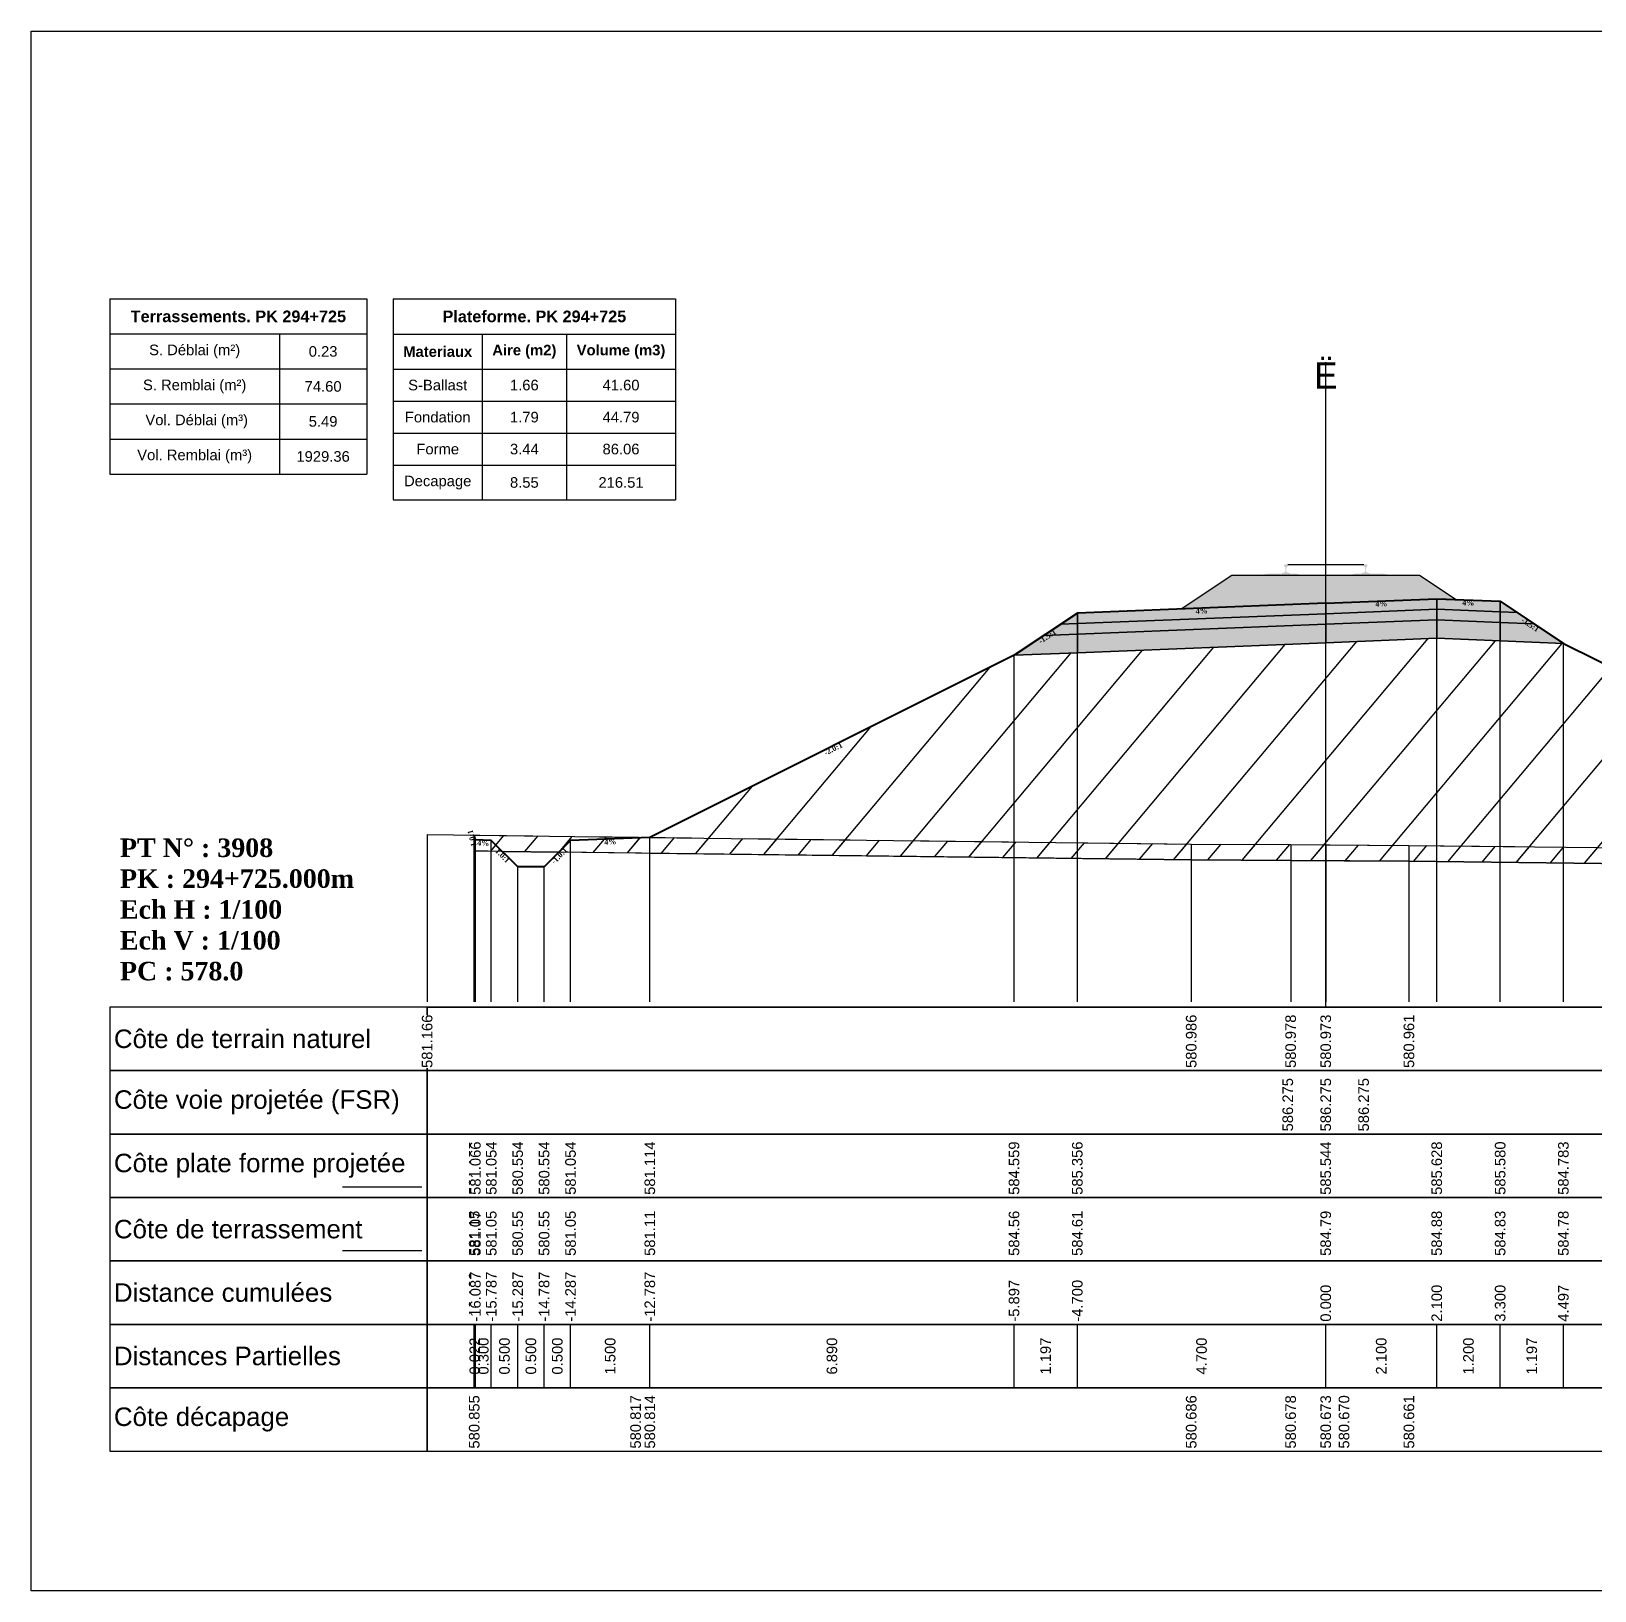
# Model space of a CAD drawing. Header units: millimetres. Extents: x 2762 to 3076, y 916 to 3305.
# Drawn here: x 2797.56 to 2827.14, y 3053.65 to 3083.15 of the extents above; entities that cross this region are included whole.
import ezdxf

# ---------------------------------------------------------------- set-up
doc = ezdxf.new("R2010")
doc.units = ezdxf.units.MM
doc.header["$LTSCALE"] = 2
doc.linetypes.add('CACHE', pattern=[9.525, 6.35, -3.175])
doc.linetypes.add('DASHED', pattern=[0.75, 0.5, -0.25])
for name, color, linetype in [('C-ANNO-TABL', 1, 'Continuous'), ('C-ANNO-TABL-TEXT', 150, 'Continuous'), ('C-ANNO-TABL-TITL', 150, 'Continuous'), ('C-ANNO-TABL-TTBL', 5, 'Continuous'), ('C-ROAD-CORR', 5, 'Continuous'), ('C-ROAD-SCTN', 7, 'Continuous')]:
    doc.layers.add(name, color=color, linetype=linetype)
doc.styles.add('ARIAL', font='arial.ttf')
doc.styles.add('C3D_Etiquette', font='romans.shx')
doc.styles.add('C3D_Profil_Travers', font='romans.shx')
doc.styles.get("Standard").update_dxf_attribs({"font": 'arial.ttf'})

msp = doc.modelspace()

# ---------------------------------------------------------------- hatches: boundary and pattern name
at = {"linetype": 'Continuous', "lineweight": -3}
h = msp.add_hatch(dxfattribs=at)
h.set_pattern_fill('GRAVEL', color=252, scale=0.009, style=0)
h.set_pattern_definition([(228.0128, (2819.486781, 3072.447528), (-1.8288, -2.0574), [0.030755, -3.0447435]), (184.96974, (2819.466207, 3072.424668), (2.743199999, 0.228600013), [0.0527764, -5.2248644]), (132.51045, (2819.413629, 3072.420096), (2.286, -2.5146), [0.0372133, -3.684125]), (267.2737, (2819.324475, 3072.362946), (0.2286, 4.572), [0.0480604, -4.7579794]), (292.83365, (2819.322189, 3072.31494), (-1.143, 2.7432), [0.047127, -4.6655827]), (357.2737, (2819.340477, 3072.271506), (-4.572, 0.2286), [0.0480604, -4.7579794]), (37.69424, (2819.388483, 3072.26922), (-2.9718, -2.286), [0.0635574, -6.2921804]), (72.25533, (2819.438775, 3072.308082), (1.6002, 5.0292), [0.0600048, -5.940473]), (121.42957, (2819.457063, 3072.365232), (-1.8288, 2.9718), [0.048223, -4.774099]), (175.23636, (2819.431917, 3072.40638), (2.5146, -0.2286), [0.055054, -2.697654]), (222.39744, (2819.377053, 3072.4109516), (-2.7432, -2.5146), [0.071197, -7.0485095]), (138.81407, (2819.55079, 3072.36066), (-1.6002, 1.3716), [0.0243004, -2.405751]), (171.46923, (2819.532501, 3072.376662), (2.9718, -0.4572), [0.0462314, -4.5769175]), (225, (2819.48678, 3072.38352), (-3e-17, -0.2286), [0.032329, -0.29096]), (203.1986, (2819.47078, 3072.410952), (1.143, 0.4572), [0.01741, -1.723556]), (291.8014, (2819.454777, 3072.404094), (-0.2286, 0.6858), [0.024621, -1.206428]), (30.9638, (2819.46392, 3072.381234), (0.6858, 0.4572), [0.039989, -1.292967]), (161.565, (2819.49821, 3072.40181), (0.4572, -0.2286), [0.028916, -0.693981]), (16.38954, (2819.322189, 3072.404094), (2.286, 0.6858), [0.040508, -4.0102944]), (70.34618, (2819.361051, 3072.415524), (-0.9144, -2.5146), [0.033984, -3.3643994]), (293.1986, (2819.49821, 3072.447528), (-0.4572, 1.143), [0.034819, -1.7061465]), (343.61046, (2819.511927, 3072.415524), (-2.286, 0.6858), [0.040508, -4.0102944]), (339.44395, (2819.32219, 3072.262362), (-1.143, 0.4572), [0.039063, -1.914096]), (294.77514, (2819.358765, 3072.248646), (-1.143, 2.5146), [0.0327305, -3.2403234]), (66.8014, (2819.500497, 3072.218928), (0.4572, 1.143), [0.034819, -1.7061465]), (17.35402, (2819.514213, 3072.250932), (-2.9718, -0.9144), [0.0383204, -3.793714]), (69.44395, (2819.388483, 3072.218928), (-0.4572, -1.143), [0.0195316, -1.933628]), (101.3099, (2819.48678, 3072.218928), (-0.2286, 0.9144), [0.011656, -1.1539795]), (165.9638, (2819.484495, 3072.23036), (0.6858, -0.2286), [0.047127, -0.895415]), (186.009, (2819.438775, 3072.241788), (2.286, 0.2286), [0.043674, -4.323723]), (303.69, (2819.46392, 3072.36066), (-0.2286, 0.4572), [0.032969, -0.79126]), (353.15723, (2819.482209, 3072.333228), (3.8862, -0.4572), [0.05756, -5.698441]), (60.9454, (2819.53936, 3072.32637), (-0.9144, -1.6002), [0.023536, -2.330045]), (90, (2819.5508, 3072.34694), (-0.2286, 0.2286), [0.013716, -0.214884]), (120.25644, (2819.434203, 3072.248646), (0.9144, -1.6002), [0.031758, -3.1440547]), (48.0128, (2819.418201, 3072.276078), (1.8288, 2.0574), [0.06151, -3.0139886]), (0, (2819.45935, 3072.3218), (0.2286, 0.2286), [0.059436, -0.169164]), (325.30485, (2819.518785, 3072.321798), (2.286, -1.6002), [0.036145, -3.5783385]), (254.0546, (2819.548503, 3072.301224), (-0.2286, -0.9144), [0.033285, -1.6309485]), (207.64598, (2819.539359, 3072.26922), (-4.3434, -2.286), [0.054193, -5.365122]), (175.42608, (2819.491353, 3072.244074), (-2.9718, 0.2286), [0.0573327, -5.675926])])
h.paths.add_polyline_path([(2819.322, 3072.219), (2820.28, 3072.857), (2823.83, 3072.857), (2824.519, 3072.398), (2824.155, 3072.412)])
msp.add_hatch(color=254, dxfattribs=at).paths.add_polyline_path([(2820.837, 3072.676), (2820.837, 3072.861), (2820.952, 3072.882), (2821.3, 3072.882), (2821.3, 3072.887), (2821.226, 3072.887), (2821.226, 3072.897), (2821.227, 3072.898), (2821.229, 3072.899), (2821.23, 3072.899), (2821.25, 3072.901), (2821.253, 3072.901), (2821.256, 3072.902), (2821.284, 3072.913), (2821.287, 3072.914), (2821.288, 3072.915), (2821.289, 3072.917), (2821.29, 3072.921), (2821.291, 3072.928), (2821.292, 3072.937), (2821.293, 3072.948), (2821.293, 3072.971), (2821.292, 3072.987), (2821.292, 3072.994), (2821.291, 3073), (2821.29, 3073.004), (2821.29, 3073.006), (2821.289, 3073.009), (2821.288, 3073.011), (2821.287, 3073.013), (2821.286, 3073.014), (2821.285, 3073.015), (2821.269, 3073.02), (2821.267, 3073.022), (2821.266, 3073.023), (2821.265, 3073.024), (2821.265, 3073.027), (2821.265, 3073.045), (2821.266, 3073.049), (2821.267, 3073.052), (2821.269, 3073.054), (2821.271, 3073.055), (2821.274, 3073.057), (2821.275, 3073.057), (2821.279, 3073.058), (2821.283, 3073.058), (2821.286, 3073.059), (2821.29, 3073.059), (2821.295, 3073.059), (2821.298, 3073.059), (2821.301, 3073.059), (2821.305, 3073.059), (2821.308, 3073.059), (2821.312, 3073.059), (2821.317, 3073.059), (2821.32, 3073.058), (2821.324, 3073.058), (2821.328, 3073.057), (2821.329, 3073.057), (2821.331, 3073.055), (2821.334, 3073.054), (2821.336, 3073.052), (2821.337, 3073.049), (2821.337, 3073.045), (2821.337, 3073.027), (2821.337, 3073.024), (2821.337, 3073.023), (2821.336, 3073.022), (2821.334, 3073.02), (2821.318, 3073.015), (2821.317, 3073.014), (2821.315, 3073.013), (2821.314, 3073.011), (2821.314, 3073.009), (2821.313, 3073.006), (2821.312, 3073.004), (2821.312, 3073), (2821.311, 3072.994), (2821.31, 3072.987), (2821.31, 3072.971), (2821.31, 3072.948), (2821.311, 3072.937), (2821.312, 3072.928), (2821.313, 3072.921), (2821.314, 3072.917), (2821.315, 3072.915), (2821.316, 3072.914), (2821.318, 3072.913), (2821.347, 3072.902), (2821.35, 3072.901), (2821.353, 3072.901), (2821.373, 3072.899), (2821.374, 3072.899), (2821.375, 3072.898), (2821.376, 3072.897), (2821.376, 3072.887), (2821.302, 3072.887), (2821.302, 3072.882), (2821.506, 3072.882), (2821.638, 3072.851), (2822.472, 3072.851), (2822.603, 3072.882), (2822.807, 3072.882), (2822.807, 3072.887), (2822.733, 3072.887), (2822.733, 3072.897), (2822.734, 3072.898), (2822.736, 3072.899), (2822.737, 3072.899), (2822.757, 3072.901), (2822.76, 3072.901), (2822.763, 3072.902), (2822.791, 3072.913), (2822.794, 3072.914), (2822.795, 3072.915), (2822.796, 3072.917), (2822.797, 3072.921), (2822.798, 3072.928), (2822.799, 3072.937), (2822.8, 3072.948), (2822.8, 3072.971), (2822.799, 3072.987), (2822.799, 3072.994), (2822.798, 3073), (2822.797, 3073.004), (2822.797, 3073.006), (2822.796, 3073.009), (2822.795, 3073.011), (2822.794, 3073.013), (2822.793, 3073.014), (2822.792, 3073.015), (2822.776, 3073.02), (2822.774, 3073.022), (2822.773, 3073.023), (2822.772, 3073.024), (2822.772, 3073.027), (2822.772, 3073.045), (2822.773, 3073.049), (2822.774, 3073.052), (2822.776, 3073.054), (2822.778, 3073.055), (2822.781, 3073.057), (2822.782, 3073.057), (2822.786, 3073.058), (2822.79, 3073.058), (2822.793, 3073.059), (2822.797, 3073.059), (2822.802, 3073.059), (2822.805, 3073.059), (2822.808, 3073.059), (2822.812, 3073.059), (2822.815, 3073.059), (2822.819, 3073.059), (2822.824, 3073.059), (2822.827, 3073.058), (2822.831, 3073.058), (2822.835, 3073.057), (2822.836, 3073.057), (2822.838, 3073.055), (2822.841, 3073.054), (2822.843, 3073.052), (2822.844, 3073.049), (2822.844, 3073.045), (2822.844, 3073.027), (2822.844, 3073.024), (2822.844, 3073.023), (2822.843, 3073.022), (2822.841, 3073.02), (2822.825, 3073.015), (2822.824, 3073.014), (2822.822, 3073.013), (2822.821, 3073.011), (2822.821, 3073.009), (2822.82, 3073.006), (2822.819, 3073.004), (2822.819, 3073), (2822.818, 3072.994), (2822.817, 3072.987), (2822.817, 3072.971), (2822.817, 3072.948), (2822.818, 3072.937), (2822.819, 3072.928), (2822.82, 3072.921), (2822.821, 3072.917), (2822.822, 3072.915), (2822.823, 3072.914), (2822.825, 3072.913), (2822.854, 3072.902), (2822.857, 3072.901), (2822.86, 3072.901), (2822.88, 3072.899), (2822.881, 3072.899), (2822.882, 3072.898), (2822.883, 3072.897), (2822.883, 3072.887), (2822.809, 3072.887), (2822.809, 3072.882), (2823.157, 3072.882), (2823.272, 3072.861), (2823.272, 3072.676)])
h = msp.add_hatch(color=11, dxfattribs=at)
h.paths.add_polyline_path([(2825.355, 3072.164), (2825.355, 3072.364), (2825.674, 3072.151)])
h.paths.add_polyline_path([(2824.155, 3072.212), (2824.155, 3072.412), (2825.355, 3072.364), (2825.355, 3072.164)])
h.paths.add_polyline_path([(2822.055, 3072.128), (2822.055, 3072.328), (2824.155, 3072.412), (2824.155, 3072.212)])
h.paths.add_polyline_path([(2817.355, 3071.94), (2817.355, 3072.14), (2822.055, 3072.328), (2822.055, 3072.128)])
h.paths.add_polyline_path([(2817.035, 3071.927), (2817.355, 3072.14), (2817.355, 3071.94)])
h = msp.add_hatch(color=83, dxfattribs=at)
h.paths.add_polyline_path([(2825.355, 3071.614), (2825.355, 3071.964), (2825.993, 3071.939), (2826.551, 3071.566)])
h.paths.add_polyline_path([(2824.155, 3071.662), (2824.155, 3072.012), (2825.355, 3071.964), (2825.355, 3071.614)])
h.paths.add_polyline_path([(2822.055, 3071.578), (2822.055, 3071.928), (2824.155, 3072.012), (2824.155, 3071.662)])
h.paths.add_polyline_path([(2817.355, 3071.39), (2817.355, 3071.74), (2822.055, 3071.928), (2822.055, 3071.578)])
h.paths.add_polyline_path([(2816.158, 3071.342), (2816.716, 3071.715), (2817.355, 3071.74), (2817.355, 3071.39)])
h = msp.add_hatch(color=30, dxfattribs=at)
h.paths.add_polyline_path([(2825.355, 3071.964), (2825.355, 3072.164), (2825.674, 3072.151), (2825.993, 3071.939)])
h.paths.add_polyline_path([(2824.155, 3072.012), (2824.155, 3072.212), (2825.355, 3072.164), (2825.355, 3071.964)])
h.paths.add_polyline_path([(2822.055, 3071.928), (2822.055, 3072.128), (2824.155, 3072.212), (2824.155, 3072.012)])
h.paths.add_polyline_path([(2817.355, 3071.74), (2817.355, 3071.94), (2822.055, 3072.128), (2822.055, 3071.928)])
h.paths.add_polyline_path([(2816.716, 3071.715), (2817.035, 3071.927), (2817.355, 3071.94), (2817.355, 3071.74)])
h = msp.add_hatch(dxfattribs=at)
h.set_pattern_fill('_U', color=3, angle=50, style=0, pattern_type=0)
h.set_pattern_definition([(50, (2807.5494, 3067.6188), (-0.766044, 0.642788), [])])
h.paths.add_polyline_path([(2807.549, 3067.619), (2807.768, 3067.837), (2809.268, 3067.897), (2816.158, 3071.342), (2824.155, 3071.662), (2826.551, 3071.566), (2834.449, 3067.618), (2834.449, 3067.318), (2823.629, 3067.445), (2821.391, 3067.461), (2819.51, 3067.47)])
h.paths.add_polyline_path([(2805.946, 3067.639), (2805.946, 3067.939), (2805.968, 3067.849), (2806.268, 3067.837), (2806.473, 3067.632)])
h = msp.add_hatch(dxfattribs=at)
h.set_pattern_fill('_U', color=150, scale=0.5, angle=50, style=0, pattern_type=0)
h.set_pattern_definition([(50, (2807.54936, 3067.6188), (-0.383022, 0.321394), [])])
h.paths.add_polyline_path([(2807.549, 3067.619), (2807.768, 3067.837), (2809.268, 3067.897), (2819.51, 3067.77), (2821.391, 3067.761), (2823.629, 3067.745), (2834.449, 3067.618), (2834.449, 3067.318), (2823.629, 3067.445), (2821.391, 3067.461), (2819.51, 3067.47)])
h.paths.add_polyline_path([(2805.946, 3067.939), (2809.268, 3067.897), (2807.768, 3067.837), (2807.549, 3067.619), (2806.473, 3067.632), (2806.268, 3067.837), (2805.968, 3067.849)])
h.paths.add_polyline_path([(2805.946, 3067.639), (2805.946, 3067.939), (2805.968, 3067.849), (2806.268, 3067.837), (2806.473, 3067.632)])

# ---------------------------------------------------------------- linework, layer by layer
at = {"color": 7, "linetype": 'Continuous', "lineweight": -3}
for p, q in [((2822.055, 3064.684), (2822.055, 3076.884)), ((2805.054, 3064.684), (2839.056, 3064.684)), ((2805.946, 3057.484), (2805.946, 3058.684)), ((2805.968, 3057.484), (2805.968, 3058.684)), ((2805.968, 3057.484), (2805.968, 3058.684)), ((2806.268, 3057.484), (2806.268, 3058.684)), ((2806.268, 3057.484), (2806.268, 3058.684)), ((2806.768, 3057.484), (2806.768, 3058.684)), ((2806.768, 3057.484), (2806.768, 3058.684)), ((2807.268, 3057.484), (2807.268, 3058.684)), ((2807.268, 3057.484), (2807.268, 3058.684)), ((2807.768, 3057.484), (2807.768, 3058.684)), ((2807.768, 3057.484), (2807.768, 3058.684)), ((2809.268, 3057.484), (2809.268, 3058.684)), ((2809.268, 3057.484), (2809.268, 3058.684)), ((2816.158, 3057.484), (2816.158, 3058.684)), ((2816.158, 3057.484), (2816.158, 3058.684)), ((2817.355, 3057.484), (2817.355, 3058.684)), ((2817.355, 3057.484), (2817.355, 3058.684)), ((2822.055, 3057.484), (2822.055, 3058.684)), ((2822.055, 3057.484), (2822.055, 3058.684)), ((2824.155, 3057.484), (2824.155, 3058.684)), ((2824.155, 3057.484), (2824.155, 3058.684)), ((2825.355, 3057.484), (2825.355, 3058.684)), ((2825.355, 3057.484), (2825.355, 3058.684)), ((2826.551, 3057.484), (2826.551, 3058.684)), ((2826.551, 3057.484), (2826.551, 3058.684))]:
    msp.add_line(p, q, dxfattribs=at)
at = {"color": 251, "linetype": 'Continuous', "lineweight": -3}
for p, q in [((2819.322, 3072.219), (2820.28, 3072.857)), ((2820.28, 3072.857), (2823.83, 3072.857)), ((2823.83, 3072.857), (2824.519, 3072.398)), ((2817.355, 3072.14), (2822.055, 3072.328)), ((2824.155, 3072.412), (2819.322, 3072.219)), ((2822.055, 3072.328), (2824.155, 3072.412)), ((2822.055, 3072.128), (2822.055, 3072.328)), ((2822.055, 3072.328), (2822.055, 3072.128)), ((2824.519, 3072.398), (2824.155, 3072.412)), ((2824.155, 3072.212), (2824.155, 3072.412)), ((2824.155, 3072.412), (2825.355, 3072.364)), ((2824.155, 3072.412), (2824.155, 3072.212)), ((2825.355, 3072.164), (2825.355, 3072.364)), ((2825.355, 3072.364), (2825.674, 3072.151)), ((2825.355, 3072.364), (2825.355, 3072.164)), ((2817.035, 3071.927), (2817.355, 3072.14)), ((2817.355, 3071.94), (2817.355, 3072.14)), ((2817.355, 3072.14), (2817.355, 3071.94)), ((2822.055, 3072.128), (2817.355, 3071.94)), ((2824.155, 3072.212), (2822.055, 3072.128)), ((2825.355, 3072.164), (2824.155, 3072.212)), ((2825.674, 3072.151), (2825.355, 3072.164)), ((2817.355, 3071.94), (2817.035, 3071.927))]:
    msp.add_line(p, q, dxfattribs=at)
at = {"color": 53, "linetype": 'Continuous', "lineweight": -3}
for p, q in [((2817.355, 3071.94), (2822.055, 3072.128)), ((2822.055, 3072.128), (2824.155, 3072.212)), ((2822.055, 3071.928), (2822.055, 3072.128)), ((2822.055, 3072.128), (2822.055, 3071.928)), ((2824.155, 3072.012), (2822.055, 3071.928)), ((2822.055, 3071.928), (2824.155, 3072.012)), ((2824.155, 3072.012), (2824.155, 3072.212)), ((2824.155, 3072.212), (2825.355, 3072.164)), ((2824.155, 3072.212), (2824.155, 3072.012)), ((2825.355, 3071.964), (2824.155, 3072.012)), ((2824.155, 3071.662), (2824.155, 3072.012)), ((2824.155, 3072.012), (2825.355, 3071.964)), ((2824.155, 3072.012), (2824.155, 3071.662)), ((2825.355, 3071.964), (2825.355, 3072.164)), ((2825.355, 3072.164), (2825.674, 3072.151)), ((2825.355, 3072.164), (2825.355, 3071.964)), ((2825.993, 3071.939), (2825.355, 3071.964)), ((2825.355, 3071.614), (2825.355, 3071.964)), ((2825.355, 3071.964), (2825.993, 3071.939)), ((2825.355, 3071.964), (2825.355, 3071.614)), ((2825.674, 3072.151), (2825.993, 3071.939)), ((2816.158, 3071.342), (2816.716, 3071.715)), ((2816.716, 3071.715), (2817.035, 3071.927)), ((2817.355, 3071.74), (2816.716, 3071.715)), ((2816.716, 3071.715), (2817.355, 3071.74)), ((2817.035, 3071.927), (2817.355, 3071.94)), ((2817.355, 3071.74), (2817.355, 3071.94)), ((2817.355, 3071.94), (2817.355, 3071.74)), ((2822.055, 3071.928), (2817.355, 3071.74)), ((2817.355, 3071.74), (2822.055, 3071.928)), ((2817.355, 3071.39), (2817.355, 3071.74)), ((2817.355, 3071.74), (2817.355, 3071.39)), ((2822.055, 3071.578), (2822.055, 3071.928)), ((2822.055, 3071.928), (2822.055, 3071.578)), ((2825.993, 3071.939), (2826.551, 3071.566)), ((2817.355, 3071.39), (2816.158, 3071.342)), ((2822.055, 3071.578), (2817.355, 3071.39)), ((2824.155, 3071.662), (2822.055, 3071.578)), ((2825.355, 3071.614), (2824.155, 3071.662)), ((2826.551, 3071.566), (2825.355, 3071.614))]:
    msp.add_line(p, q, dxfattribs=at)
at = {"color": 253, "linetype": 'Continuous', "lineweight": -3}
for p, q in [((2816.158, 3071.342), (2824.155, 3071.662)), ((2824.155, 3071.662), (2826.551, 3071.566)), ((2826.551, 3071.566), (2834.449, 3067.618)), ((2809.268, 3067.897), (2816.158, 3071.342)), ((2805.946, 3067.939), (2809.268, 3067.897)), ((2805.968, 3067.849), (2805.946, 3067.939)), ((2805.946, 3067.639), (2805.946, 3067.939)), ((2805.946, 3067.939), (2805.968, 3067.849)), ((2805.946, 3067.639), (2805.946, 3067.939)), ((2805.946, 3067.939), (2805.968, 3067.849)), ((2806.268, 3067.837), (2805.968, 3067.849)), ((2805.968, 3067.849), (2806.268, 3067.837)), ((2805.968, 3067.849), (2806.268, 3067.837)), ((2806.473, 3067.632), (2806.268, 3067.837)), ((2806.268, 3067.837), (2806.473, 3067.632)), ((2806.268, 3067.837), (2806.473, 3067.632)), ((2807.549, 3067.619), (2807.768, 3067.837)), ((2807.768, 3067.837), (2807.549, 3067.619)), ((2807.549, 3067.619), (2807.768, 3067.837)), ((2807.768, 3067.837), (2809.268, 3067.897)), ((2809.268, 3067.897), (2807.768, 3067.837)), ((2807.768, 3067.837), (2809.268, 3067.897)), ((2809.268, 3067.897), (2819.51, 3067.77)), ((2806.473, 3067.632), (2805.946, 3067.639)), ((2806.473, 3067.632), (2805.946, 3067.639)), ((2807.549, 3067.619), (2806.473, 3067.632)), ((2806.473, 3067.632), (2807.549, 3067.619)), ((2806.768, 3067.337), (2806.473, 3067.632)), ((2807.549, 3067.619), (2807.268, 3067.337)), ((2819.51, 3067.47), (2807.549, 3067.619)), ((2819.51, 3067.47), (2807.549, 3067.619)), ((2819.51, 3067.77), (2821.391, 3067.761)), ((2821.391, 3067.761), (2823.629, 3067.745)), ((2823.629, 3067.745), (2834.449, 3067.618)), ((2807.268, 3067.337), (2806.768, 3067.337)), ((2821.391, 3067.461), (2819.51, 3067.47)), ((2821.391, 3067.461), (2819.51, 3067.47)), ((2823.629, 3067.445), (2821.391, 3067.461)), ((2823.629, 3067.445), (2821.391, 3067.461)), ((2834.449, 3067.318), (2823.629, 3067.445)), ((2834.449, 3067.318), (2823.629, 3067.445))]:
    msp.add_line(p, q, dxfattribs=at)
at = {"color": 8, "linetype": 'CACHE', "lineweight": -3}
for p, q in [((2817.355, 3064.784), (2817.355, 3071.39)), ((2822.055, 3064.784), (2822.055, 3071.578)), ((2822.055, 3064.784), (2822.055, 3071.578)), ((2824.155, 3064.784), (2824.155, 3071.662)), ((2825.355, 3064.784), (2825.355, 3071.614)), ((2826.551, 3064.784), (2826.551, 3071.566)), ((2816.158, 3064.784), (2816.158, 3071.342)), ((2805.946, 3064.784), (2805.946, 3067.939)), ((2805.968, 3064.784), (2805.968, 3067.849)), ((2806.268, 3064.784), (2806.268, 3067.837)), ((2807.768, 3064.784), (2807.768, 3067.837)), ((2809.268, 3064.784), (2809.268, 3067.897)), ((2806.768, 3064.784), (2806.768, 3067.337)), ((2807.268, 3064.784), (2807.268, 3067.337))]:
    msp.add_line(p, q, dxfattribs=at)
at = {"color": 105, "linetype": 'DASHED', "lineweight": -3, "ltscale": 2}
for p, q in [((2805.055, 3067.95), (2819.51, 3067.77)), ((2819.51, 3067.77), (2821.391, 3067.761)), ((2821.391, 3067.761), (2822.055, 3067.757)), ((2822.055, 3067.757), (2823.629, 3067.745)), ((2823.629, 3067.745), (2839.055, 3067.564))]:
    msp.add_line(p, q, dxfattribs=at)
at = {"color": 98, "linetype": 'CACHE', "lineweight": -3}
for p, q in [((2805.055, 3067.95), (2805.055, 3064.784)), ((2819.51, 3067.77), (2819.51, 3064.784)), ((2821.391, 3067.761), (2821.391, 3064.784)), ((2822.055, 3067.757), (2822.055, 3064.784)), ((2823.629, 3067.745), (2823.629, 3064.784))]:
    msp.add_line(p, q, dxfattribs=at)
at = {"color": 6, "linetype": 'Continuous', "lineweight": -3}
for p, q in [((2805.946, 3067.639), (2808.999, 3067.601)), ((2808.999, 3067.601), (2809.268, 3067.597)), ((2809.268, 3067.597), (2819.51, 3067.47)), ((2819.51, 3067.47), (2821.391, 3067.461)), ((2821.391, 3067.461), (2822.055, 3067.457)), ((2822.055, 3067.457), (2822.401, 3067.454)), ((2822.401, 3067.454), (2823.629, 3067.445)), ((2823.629, 3067.445), (2834.449, 3067.318))]:
    msp.add_line(p, q, dxfattribs=at)
at = {"color": 154, "linetype": 'Continuous', "lineweight": -3}
msp.add_line((2803.454, 3061.284), (2804.954, 3061.284), dxfattribs=at)
at = {"color": 1, "linetype": 'Continuous', "lineweight": -3}
msp.add_line((2803.454, 3060.084), (2804.954, 3060.084), dxfattribs=at)
at = {"color": 7, "linetype": 'Continuous', "lineweight": -3}
for points in [[(2805.054, 3063.484), (2805.054, 3064.684), (2799.054, 3064.684), (2799.054, 3063.484)], [(2805.054, 3063.484), (2839.056, 3063.484), (2839.056, 3064.684), (2805.054, 3064.684)], [(2805.054, 3062.284), (2805.054, 3063.484), (2799.054, 3063.484), (2799.054, 3062.284)], [(2805.054, 3062.284), (2839.056, 3062.284), (2839.056, 3063.484), (2805.054, 3063.484)], [(2805.054, 3061.084), (2805.054, 3062.284), (2799.054, 3062.284), (2799.054, 3061.084)], [(2805.054, 3061.084), (2839.056, 3061.084), (2839.056, 3062.284), (2805.054, 3062.284)], [(2805.054, 3059.884), (2805.054, 3061.084), (2799.054, 3061.084), (2799.054, 3059.884)], [(2805.054, 3059.884), (2839.056, 3059.884), (2839.056, 3061.084), (2805.054, 3061.084)], [(2805.054, 3058.684), (2805.054, 3059.884), (2799.054, 3059.884), (2799.054, 3058.684)], [(2805.054, 3058.684), (2839.056, 3058.684), (2839.056, 3059.884), (2805.054, 3059.884)], [(2805.054, 3057.484), (2805.054, 3058.684), (2799.054, 3058.684), (2799.054, 3057.484)], [(2805.054, 3057.484), (2839.056, 3057.484), (2839.056, 3058.684), (2805.054, 3058.684)], [(2805.054, 3056.284), (2805.054, 3057.484), (2799.054, 3057.484), (2799.054, 3056.284)], [(2805.054, 3056.284), (2839.056, 3056.284), (2839.056, 3057.484), (2805.054, 3057.484)]]:
    msp.add_3dface(points, dxfattribs=at)
at = {"layer": 'C-ANNO-TABL', "color": 7, "linetype": 'Continuous', "lineweight": -3}
for p, q in [((2799.054, 3077.419), (2802.259, 3077.419)), ((2802.259, 3077.419), (2803.913, 3077.419)), ((2802.259, 3077.419), (2802.259, 3076.757)), ((2804.413, 3077.416), (2806.095, 3077.416)), ((2806.095, 3077.416), (2807.691, 3077.416)), ((2806.095, 3077.416), (2806.095, 3076.754)), ((2807.691, 3077.416), (2809.753, 3077.416)), ((2807.691, 3077.416), (2807.691, 3076.754)), ((2799.054, 3076.757), (2802.259, 3076.757)), ((2802.259, 3076.757), (2803.913, 3076.757)), ((2802.259, 3076.757), (2802.259, 3076.095)), ((2804.413, 3076.754), (2806.095, 3076.754)), ((2806.095, 3076.754), (2807.691, 3076.754)), ((2806.095, 3076.754), (2806.095, 3076.147)), ((2807.691, 3076.754), (2809.753, 3076.754)), ((2807.691, 3076.754), (2807.691, 3076.147)), ((2804.413, 3076.147), (2806.095, 3076.147)), ((2806.095, 3076.147), (2807.691, 3076.147)), ((2806.095, 3076.147), (2806.095, 3075.543)), ((2807.691, 3076.147), (2809.753, 3076.147)), ((2807.691, 3076.147), (2807.691, 3075.543)), ((2799.054, 3076.095), (2802.259, 3076.095)), ((2802.259, 3076.095), (2803.913, 3076.095)), ((2802.259, 3076.095), (2802.259, 3075.432)), ((2804.413, 3075.543), (2806.095, 3075.543)), ((2806.095, 3075.543), (2807.691, 3075.543)), ((2806.095, 3075.543), (2806.095, 3074.939)), ((2807.691, 3075.543), (2809.753, 3075.543)), ((2807.691, 3075.543), (2807.691, 3074.939)), ((2799.054, 3075.432), (2802.259, 3075.432)), ((2802.259, 3075.432), (2803.913, 3075.432)), ((2802.259, 3075.432), (2802.259, 3074.77)), ((2804.413, 3074.939), (2806.095, 3074.939)), ((2806.095, 3074.939), (2807.691, 3074.939)), ((2806.095, 3074.939), (2806.095, 3074.28)), ((2807.691, 3074.939), (2809.753, 3074.939)), ((2807.691, 3074.939), (2807.691, 3074.28))]:
    msp.add_line(p, q, dxfattribs=at)
at = {"layer": 'C-ANNO-TABL-TTBL', "color": 7, "linetype": 'Continuous', "lineweight": -3}
for p, q in [((2799.054, 3078.084), (2803.913, 3078.084)), ((2799.054, 3078.084), (2799.054, 3077.419)), ((2803.913, 3078.084), (2803.913, 3077.419)), ((2804.413, 3078.084), (2809.753, 3078.084)), ((2804.413, 3078.084), (2804.413, 3077.416)), ((2809.753, 3078.084), (2809.753, 3077.416)), ((2799.054, 3077.419), (2799.054, 3076.757)), ((2803.913, 3077.419), (2803.913, 3076.757)), ((2804.413, 3077.416), (2804.413, 3076.754)), ((2809.753, 3077.416), (2809.753, 3076.754)), ((2799.054, 3076.757), (2799.054, 3076.095)), ((2803.913, 3076.757), (2803.913, 3076.095)), ((2804.413, 3076.754), (2804.413, 3076.147)), ((2809.753, 3076.754), (2809.753, 3076.147)), ((2804.413, 3076.147), (2804.413, 3075.543)), ((2809.753, 3076.147), (2809.753, 3075.543)), ((2799.054, 3076.095), (2799.054, 3075.432)), ((2803.913, 3076.095), (2803.913, 3075.432)), ((2804.413, 3075.543), (2804.413, 3074.939)), ((2809.753, 3075.543), (2809.753, 3074.939)), ((2799.054, 3075.432), (2799.054, 3074.77)), ((2803.913, 3075.432), (2803.913, 3074.77)), ((2804.413, 3074.939), (2804.413, 3074.28)), ((2809.753, 3074.939), (2809.753, 3074.28)), ((2799.054, 3074.77), (2802.259, 3074.77)), ((2802.259, 3074.77), (2803.913, 3074.77)), ((2804.413, 3074.28), (2806.095, 3074.28)), ((2806.095, 3074.28), (2807.691, 3074.28)), ((2807.691, 3074.28), (2809.753, 3074.28))]:
    msp.add_line(p, q, dxfattribs=at)
at = {"layer": 'C-ROAD-CORR', "color": 1, "linetype": 'Continuous', "lineweight": 40}
for p, q in [((2822.055, 3072.328), (2817.355, 3072.14)), ((2822.055, 3072.328), (2824.155, 3072.412)), ((2824.155, 3072.412), (2825.355, 3072.364)), ((2825.355, 3072.364), (2826.551, 3071.566)), ((2817.355, 3072.14), (2816.158, 3071.342)), ((2826.551, 3071.566), (2834.449, 3067.618)), ((2816.158, 3071.342), (2809.268, 3067.897)), ((2805.968, 3067.849), (2805.946, 3067.939)), ((2806.268, 3067.837), (2805.968, 3067.849)), ((2806.768, 3067.337), (2806.268, 3067.837)), ((2807.768, 3067.837), (2807.268, 3067.337)), ((2809.268, 3067.897), (2807.768, 3067.837)), ((2807.268, 3067.337), (2806.768, 3067.337))]:
    msp.add_line(p, q, dxfattribs=at)
at = {"layer": 'C-ROAD-CORR', "color": 102, "linetype": 'Continuous', "lineweight": -3, "ltscale": 0.5}
for p, q in [((2817.355, 3071.39), (2816.158, 3071.342)), ((2822.055, 3071.578), (2817.355, 3071.39)), ((2822.055, 3071.578), (2824.155, 3071.662)), ((2824.155, 3071.662), (2825.355, 3071.614)), ((2825.355, 3071.614), (2826.551, 3071.566))]:
    msp.add_line(p, q, dxfattribs=at)
at = {"layer": 'C-ROAD-CORR', "color": 1, "linetype": 'Continuous', "lineweight": -3}
for p, q in [((2806.768, 3067.337), (2806.268, 3067.837)), ((2807.768, 3067.837), (2807.268, 3067.337))]:
    msp.add_line(p, q, dxfattribs=at)
at = {"layer": 'C-ROAD-SCTN', "color": 140, "linetype": 'Continuous', "lineweight": -3}
for p, q in [((2819.322, 3072.219), (2820.28, 3072.857)), ((2820.28, 3072.857), (2820.323, 3072.857)), ((2820.323, 3072.857), (2822.055, 3072.857)), ((2822.055, 3072.857), (2823.786, 3072.857)), ((2823.786, 3072.857), (2823.83, 3072.857)), ((2823.83, 3072.857), (2824.519, 3072.398))]:
    msp.add_line(p, q, dxfattribs=at)
at = {"layer": 'C-ROAD-SCTN', "color": 154, "linetype": 'Continuous', "lineweight": -3}
for p, q in [((2821.337, 3073.059), (2822.055, 3073.059)), ((2822.055, 3073.059), (2822.772, 3073.059)), ((2817.355, 3072.14), (2822.055, 3072.328)), ((2822.055, 3072.328), (2824.155, 3072.412)), ((2824.155, 3072.412), (2825.355, 3072.364)), ((2825.355, 3072.364), (2826.551, 3071.566)), ((2816.158, 3071.342), (2817.355, 3072.14)), ((2826.551, 3071.566), (2834.449, 3067.618)), ((2809.268, 3067.897), (2816.158, 3071.342)), ((2805.946, 3067.939), (2805.968, 3067.849)), ((2805.968, 3067.849), (2806.268, 3067.837)), ((2806.268, 3067.837), (2806.768, 3067.337)), ((2807.268, 3067.337), (2807.768, 3067.837)), ((2807.768, 3067.837), (2809.268, 3067.897)), ((2806.768, 3067.337), (2807.268, 3067.337))]:
    msp.add_line(p, q, dxfattribs=at)
at = {"layer": 'C-ROAD-SCTN', "color": 1, "linetype": 'Continuous', "lineweight": -3}
for p, q in [((2816.158, 3071.342), (2817.355, 3071.39)), ((2817.355, 3071.39), (2822.055, 3071.578)), ((2822.055, 3071.578), (2824.155, 3071.662)), ((2824.155, 3071.662), (2825.355, 3071.614)), ((2825.355, 3071.614), (2826.551, 3071.566)), ((2826.551, 3071.566), (2834.449, 3067.618)), ((2809.268, 3067.897), (2816.158, 3071.342)), ((2805.946, 3067.939), (2805.968, 3067.849)), ((2805.968, 3067.849), (2806.268, 3067.837)), ((2806.268, 3067.837), (2806.768, 3067.337)), ((2807.268, 3067.337), (2807.768, 3067.837)), ((2807.768, 3067.837), (2809.268, 3067.897)), ((2806.768, 3067.337), (2807.268, 3067.337))]:
    msp.add_line(p, q, dxfattribs=at)

# ---------------------------------------------------------------- texts
at = {"color": 7, "linetype": 'Continuous', "lineweight": -3}
for s, insert, char_height, attachment_point, style in [('{\\fWingdings|b0|i0|c2|p0;Ë}', (2822.055, 3076.384), 0.5, 8, 'C3D_Profil_Travers'), ('{\\fTimes New Roman|b1|i0|c0|p18;PT N° : 3908\\PPK : 294+725.000m\\PEch H : 1/100\\PEch V : 1/100\\PPC : 578.0}', (2799.243, 3065.184), 0.35, 7, 'C3D_Profil_Travers'), ('{\\fArial|b0|i0|c0|p34;Côte de terrain naturel}', (2799.129, 3064.084), 0.35, 4, 'C3D_Etiquette'), ('{\\fArial|b0|i0|c0|p34;Côte plate forme projetée}', (2799.129, 3061.684), 0.35, 4, 'C3D_Etiquette'), ('{\\fArial|b0|i0|c0|p34;Côte de terrassement}', (2799.129, 3060.484), 0.35, 4, 'C3D_Etiquette'), ('{\\fArial|b0|i0|c0|p34;Distance cumulées}', (2799.129, 3059.284), 0.35, 4, 'C3D_Etiquette'), ('{\\fArial|b0|i0|c0|p34;Distances Partielles}', (2799.129, 3058.084), 0.35, 4, 'C3D_Etiquette'), ('{\\fArial|b0|i0|c0|p34;Côte décapage}', (2799.129, 3056.884), 0.35, 4, 'C3D_Etiquette')]:
    msp.add_mtext(s, dxfattribs=dict(at, insert=insert, char_height=char_height, attachment_point=attachment_point, style=style))
at = {"color": 7, "linetype": 'Continuous', "lineweight": -3, "char_height": 0.1, "style": 'C3D_Etiquette'}
for s, insert, width, attachment_point, rotation in [('{\\fTimes New Roman|b1|i0|c0|p18;4%}', (2823.105, 3072.366), 0.37094, 2, 2.2906), ('{\\fTimes New Roman|b1|i0|c0|p18;4%}', (2824.754, 3072.384), 0.42071, 2, 357.7094), ('{\\fTimes New Roman|b1|i0|c0|p18;4%}', (2819.705, 3072.23), 0.42071, 2, 2.2906), ('{\\fTimes New Roman|b1|i0|c0|p18;-1.5:1}', (2825.951, 3071.962), 0.34598, 2, 326.3099), ('{\\fTimes New Roman|b1|i0|c0|p18;-1.5:1}', (2816.758, 3071.738), 0.34598, 2, 33.6901), ('{\\fTimes New Roman|b1|i0|c0|p18;-2.0:1}', (2812.715, 3069.616), 0.34598, 2, 26.5651), ('{\\fTimes New Roman|b1|i0|c0|p18;1.0:1}', (2805.953, 3067.893), 0.29446, 8, 104.0362), ('{\\fTimes New Roman|b1|i0|c0|p18;4%}', (2806.118, 3067.839), 0.37094, 2, 357.7094), ('{\\fTimes New Roman|b1|i0|c0|p18;4%}', (2808.518, 3067.863), 0.42071, 2, 2.2906), ('{\\fTimes New Roman|b1|i0|c0|p18;1.0:1}', (2806.515, 3067.585), 0.29001, 2, 315), ('{\\fTimes New Roman|b1|i0|c0|p18;-1.0:1}', (2807.521, 3067.585), 0.34598, 2, 45)]:
    msp.add_mtext(s, dxfattribs=dict(at, insert=insert, width=width, attachment_point=attachment_point, rotation=rotation))
at = {"color": 7, "linetype": 'Continuous', "lineweight": -3, "insert": (2799.129, 3062.884), "char_height": 0.35, "attachment_point": 4}
msp.add_mtext('{\\fArial|b0|i0|c0|p34;Côte voie projetée (FSR)}', dxfattribs=at)
at = {"color": 7, "linetype": 'Continuous', "lineweight": -3, "char_height": 0.2, "rotation": 90, "style": 'C3D_Profil_Travers'}
for s, insert, attachment_point in [('{\\fArial|b0|i0|c0|p34;581.15}', (2805.946, 3059.979), 4), ('{\\fArial|b0|i0|c0|p34;581.07}', (2805.968, 3059.979), 4), ('{\\fArial|b0|i0|c0|p34;581.05}', (2806.268, 3059.979), 4), ('{\\fArial|b0|i0|c0|p34;580.55}', (2806.768, 3059.979), 4), ('{\\fArial|b0|i0|c0|p34;580.55}', (2807.268, 3059.979), 4), ('{\\fArial|b0|i0|c0|p34;581.05}', (2807.768, 3059.979), 4), ('{\\fArial|b0|i0|c0|p34;581.11}', (2809.268, 3059.979), 4), ('{\\fArial|b0|i0|c0|p34;584.56}', (2816.158, 3059.979), 4), ('{\\fArial|b0|i0|c0|p34;584.61}', (2817.355, 3059.979), 4), ('{\\fArial|b0|i0|c0|p34;584.79}', (2822.055, 3059.979), 4), ('{\\fArial|b0|i0|c0|p34;584.88}', (2824.155, 3059.979), 4), ('{\\fArial|b0|i0|c0|p34;584.83}', (2825.355, 3059.979), 4), ('{\\fArial|b0|i0|c0|p34;584.78}', (2826.551, 3059.979), 4), ('{\\fArial|b0|i0|c0|p34;0.022}', (2805.957, 3058.084), 5), ('{\\fArial|b0|i0|c0|p34;0.300}', (2806.118, 3058.084), 5), ('{\\fArial|b0|i0|c0|p34;0.500}', (2806.518, 3058.084), 5), ('{\\fArial|b0|i0|c0|p34;0.500}', (2807.018, 3058.084), 5), ('{\\fArial|b0|i0|c0|p34;0.500}', (2807.518, 3058.084), 5), ('{\\fArial|b0|i0|c0|p34;1.500}', (2808.518, 3058.084), 5), ('{\\fArial|b0|i0|c0|p34;6.890}', (2812.713, 3058.084), 5), ('{\\fArial|b0|i0|c0|p34;1.197}', (2816.756, 3058.084), 5), ('{\\fArial|b0|i0|c0|p34;4.700}', (2819.705, 3058.084), 5), ('{\\fArial|b0|i0|c0|p34;2.100}', (2823.105, 3058.084), 5), ('{\\fArial|b0|i0|c0|p34;1.200}', (2824.755, 3058.084), 5), ('{\\fArial|b0|i0|c0|p34;1.197}', (2825.953, 3058.084), 5)]:
    msp.add_mtext(s, dxfattribs=dict(at, insert=insert, attachment_point=attachment_point))
at = {"layer": 'C-ANNO-TABL-TEXT', "color": 7, "linetype": 'Continuous', "lineweight": -3, "char_height": 0.2, "attachment_point": 5, "style": 'ARIAL'}
for s, insert in [('{\\fArial|b0|i0|c0|p34;\\C7;0.23}', (2803.086, 3077.088)), ('{\\fArial|b0|i0|c0|p34;\\C7;74.60}', (2803.086, 3076.426)), ('{\\fArial|b0|i0|c0|p34;\\C7;S-Ballast}', (2805.254, 3076.451)), ('{\\fArial|b0|i0|c0|p34;\\C7;1.66}', (2806.893, 3076.451)), ('{\\C18;\\c0;41.60}', (2808.722, 3076.451)), ('{\\fArial|b0|i0|c0|p34;\\C7;5.49}', (2803.086, 3075.764)), ('{\\fArial|b0|i0|c0|p34;\\C7;Fondation}', (2805.254, 3075.845)), ('{\\fArial|b0|i0|c0|p34;\\C7;1.79}', (2806.893, 3075.845)), ('{\\C18;\\c0;44.79}', (2808.722, 3075.845)), ('{\\fArial|b0|i0|c0|p34;\\C7;Forme}', (2805.254, 3075.241)), ('{\\fArial|b0|i0|c0|p34;\\C7;3.44}', (2806.893, 3075.241)), ('{\\C18;\\c0;86.06}', (2808.722, 3075.241)), ('{\\fArial|b0|i0|c0|p34;\\C7;1929.36}', (2803.086, 3075.101)), ('{\\fArial|b0|i0|c0|p34;\\C7;Decapage}', (2805.254, 3074.609)), ('{\\fArial|b0|i0|c0|p34;\\C7;8.55}', (2806.893, 3074.609)), ('{\\C18;\\c0;216.51}', (2808.722, 3074.609))]:
    msp.add_mtext(s, dxfattribs=dict(at, insert=insert))
at = {"layer": 'C-ANNO-TABL-TITL', "color": 7, "linetype": 'Continuous', "lineweight": -3, "attachment_point": 5, "style": 'ARIAL'}
for s, insert, char_height in [('{\\fArial|b1|i0|c0|p34;\\C7;Terrassements. PK 294+725}', (2801.483, 3077.751), 0.22), ('{\\fArial|b1|i0|c0|p34;\\C18;\\c0;Plateforme. PK 294+725}', (2807.083, 3077.75), 0.22), ('{\\fArial|b0|i0|c0|p34;\\C7;S. Déblai (m²) }', (2800.656, 3077.088), 0.2), ('{\\fArial|b1|i0|c0|p34;\\C7;Materiaux   }', (2805.254, 3077.085), 0.2), ('{\\fArial|b1|i0|c0|p34;\\C7;Aire (m2)}', (2806.893, 3077.085), 0.2), ('{\\fArial|b1|i0|c0|p34;\\C7;Volume (m3)}', (2808.722, 3077.085), 0.2), ('{\\fArial|b0|i0|c0|p34;\\C7;S. Remblai (m²) }', (2800.656, 3076.426), 0.2), ('{\\fArial|b0|i0|c0|p34;\\C7; Vol. Déblai (m³) }', (2800.656, 3075.764), 0.2), ('{\\fArial|b0|i0|c0|p34;\\C7;Vol. Remblai (m³)}', (2800.656, 3075.101), 0.2)]:
    msp.add_mtext(s, dxfattribs=dict(at, insert=insert, char_height=char_height))

# ---------------------------------------------------------------- next in the draw order: texts
at = {"color": 7, "linetype": 'Continuous', "lineweight": -3, "char_height": 0.2, "attachment_point": 4, "rotation": 90, "style": 'C3D_Profil_Travers', "bg_fill": 3, "box_fill_scale": 1.000375, "bg_fill_color": 256, "bg_fill_true_color": 13158600, "bg_fill_transparency": 0}
for s, insert, width in [('{\\fArial|b0|i0|c0|p34;581.166}', (2805.055, 3063.534), 0.99539), ('{\\fArial|b0|i0|c0|p34;580.986}', (2819.51, 3063.534), 0.99539), ('{\\fArial|b0|i0|c0|p34;580.978}', (2821.391, 3063.534), 0.99595), ('{\\fArial|b0|i0|c0|p34;580.973}', (2822.055, 3063.534), 0.99553), ('{\\fArial|b0|i0|c0|p34;580.961}', (2823.629, 3063.534), 0.95654), ('{\\fArial|b0|i0|c0|p34;586.275}', (2821.337, 3062.334), 0.99705), ('{\\fArial|b0|i0|c0|p34;586.275}', (2822.055, 3062.334), 0.99705), ('{\\fArial|b0|i0|c0|p34;586.275}', (2822.772, 3062.334), 0.99705), ('{\\fArial|b0|i0|c0|p34;581.155}', (2805.946, 3061.134), 0.99705), ('{\\fArial|b0|i0|c0|p34;580.554}', (2806.768, 3061.134), 0.99471), ('{\\fArial|b0|i0|c0|p34;580.554}', (2807.268, 3061.134), 0.99471), ('{\\fArial|b0|i0|c0|p34;581.054}', (2807.768, 3061.134), 0.99471), ('{\\fArial|b0|i0|c0|p34;581.114}', (2809.268, 3061.134), 0.99471), ('{\\fArial|b0|i0|c0|p34;584.559}', (2816.158, 3061.134), 0.99595), ('{\\fArial|b0|i0|c0|p34;585.356}', (2817.355, 3061.134), 0.99539), ('{\\fArial|b0|i0|c0|p34;585.544}', (2822.055, 3061.134), 0.99471), ('{\\fArial|b0|i0|c0|p34;585.628}', (2824.155, 3061.134), 0.99595), ('{\\fArial|b0|i0|c0|p34;585.580}', (2825.355, 3061.134), 0.99484), ('{\\fArial|b0|i0|c0|p34;584.783}', (2826.551, 3061.134), 0.99553), ('{\\fArial|b0|i0|c0|p34;\\C256;-16.109}', (2805.946, 3058.734), 0.93573), ('{\\fArial|b0|i0|c0|p34;\\C256;-15.287}', (2806.768, 3058.734), 0.93532), ('{\\fArial|b0|i0|c0|p34;\\C256;-14.787}', (2807.268, 3058.734), 0.93532), ('{\\fArial|b0|i0|c0|p34;\\C256;-14.287}', (2807.768, 3058.734), 0.93532), ('{\\fArial|b0|i0|c0|p34;\\C256;-12.787}', (2809.268, 3058.734), 0.93532), ('{\\fArial|b0|i0|c0|p34;\\C256;-5.897}', (2816.158, 3058.734), 0.77838), ('{\\fArial|b0|i0|c0|p34;\\C256;-4.700}', (2817.355, 3058.734), 0.77769), ('{\\fArial|b0|i0|c0|p34;\\C256;0.000}', (2822.055, 3058.734), 0.68096), ('{\\fArial|b0|i0|c0|p34;\\C256;2.100}', (2824.155, 3058.734), 0.6844), ('{\\fArial|b0|i0|c0|p34;\\C256;3.300}', (2825.355, 3058.734), 0.68082), ('{\\fArial|b0|i0|c0|p34;\\C256;4.497}', (2826.551, 3058.734), 0.68978), ('{\\fArial|b0|i0|c0|p34;580.855}', (2805.946, 3056.334), 0.99705), ('{\\fArial|b0|i0|c0|p34;580.817}', (2808.999, 3056.334), 0.99553), ('{\\fArial|b0|i0|c0|p34;580.686}', (2819.51, 3056.334), 0.99539), ('{\\fArial|b0|i0|c0|p34;580.678}', (2821.391, 3056.334), 0.99595), ('{\\fArial|b0|i0|c0|p34;580.673}', (2822.055, 3056.334), 0.99553), ('{\\fArial|b0|i0|c0|p34;580.661}', (2823.629, 3056.334), 0.95654)]:
    msp.add_mtext(s, dxfattribs=dict(at, insert=insert, width=width))

# ---------------------------------------------------------------- next in the draw order: texts
for s, insert, width in [('{\\fArial|b0|i0|c0|p34;581.066}', (2805.968, 3061.134), 0.99539), ('{\\fArial|b0|i0|c0|p34;\\C256;-16.087}', (2805.968, 3058.734), 0.93532), ('{\\fArial|b0|i0|c0|p34;580.814}', (2809.268, 3056.334), 0.99471), ('{\\fArial|b0|i0|c0|p34;580.670}', (2822.401, 3056.334), 0.99484)]:
    msp.add_mtext(s, dxfattribs=dict(at, insert=insert, width=width))

# ---------------------------------------------------------------- next in the draw order: texts
for s, insert, width in [('{\\fArial|b0|i0|c0|p34;581.054}', (2806.268, 3061.134), 0.99471), ('{\\fArial|b0|i0|c0|p34;\\C256;-15.787}', (2806.268, 3058.734), 0.93532)]:
    msp.add_mtext(s, dxfattribs=dict(at, insert=insert, width=width))

# ---------------------------------------------------------------- next in the draw order: linework, layer by layer
msp.add_lwpolyline([(2797.565, 3083.145), (2846.565, 3083.145), (2846.565, 3053.645), (2797.565, 3053.645)], close=True)

doc.saveas('drawing.dxf')
